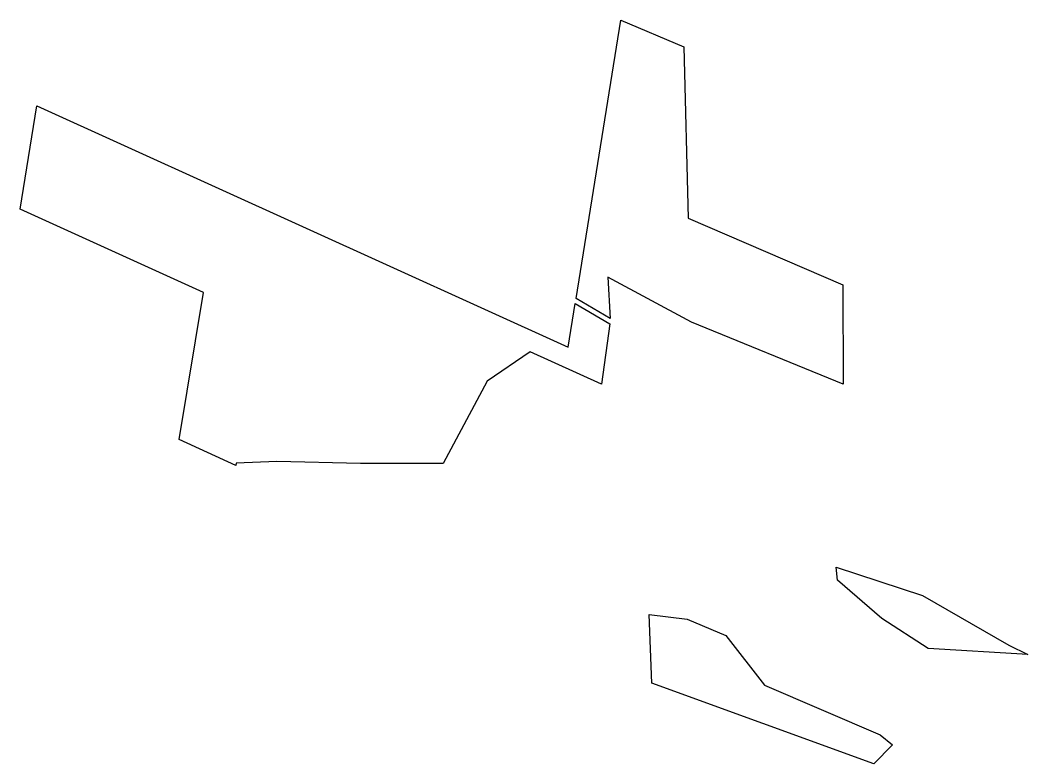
# Model space of a CAD drawing. Header units: metres. Extents: x 257336 to 257520, y 386335 to 386471.
import ezdxf

# ---------------------------------------------------------------- set-up
doc = ezdxf.new("R2010")
doc.units = ezdxf.units.M

msp = doc.modelspace()

# ---------------------------------------------------------------- linework, layer by layer
for points in [[(257458.647223, 386416.089571, 46.732039), (257443.376057, 386424.308033, 46.086273), (257443.769372, 386416.754928, 59.382705), (257437.556489, 386420.391962, 58.589158), (257445.743604, 386471.279539, -41.08437), (257457.290996, 386466.392843, -42.99781), (257458.075028, 386435.104368, 12.869312), (257486.313173, 386422.887137, 8.673566), (257486.401221, 386404.758965, 41.383328), (257458.647223, 386416.089571, 46.732039)], [(257436.122785, 386411.480677, 76.043695), (257437.409585, 386419.478872, 60.377626), (257443.708242, 386415.791627, 61.18213), (257442.238148, 386404.729201, 82.561719), (257429.176583, 386410.66211, 83.992675), (257421.281769, 386405.295184, 101.052452), (257413.233882, 386390.257696, 135.747692), (257398.129931, 386390.223153, 149.874939), (257382.819602, 386390.566552, 163.510712), (257375.398148, 386390.275428, 170.948163), (257375.375239, 386389.889588, 171.667435), (257364.984586, 386394.609298, 172.805781), (257369.434141, 386421.508115, 120.005537), (257335.909337, 386436.73597, 123.678338), (257338.947558, 386455.620242, 86.689702), (257436.122785, 386411.480677, 76.043695)], [(257520.166241, 386355.311863, 99.385474), (257501.943206, 386356.424309, 114.342437), (257493.471473, 386361.881479, 112.35991), (257485.358276, 386368.869478, 107.274422), (257485.14244, 386371.26885, 103.135222), (257500.930127, 386366.112299, 97.761367), (257516.676398, 386357.023772, 99.538564), (257520.166241, 386355.311863, 99.385474)], [(257495.397172, 386338.778183, 152.357877), (257491.984403, 386335.320307, 161.790734), (257451.415897, 386350.07795, 172.873172), (257450.942154, 386362.624827, 150.61848), (257457.894465, 386361.770992, 145.688994), (257464.914644, 386358.78876, 144.54633), (257472.022182, 386349.703476, 154.362028), (257493.166536, 386340.603284, 151.133643), (257495.397172, 386338.778183, 152.357877)]]:
    msp.add_polyline3d(points)

doc.saveas('drawing.dxf')
